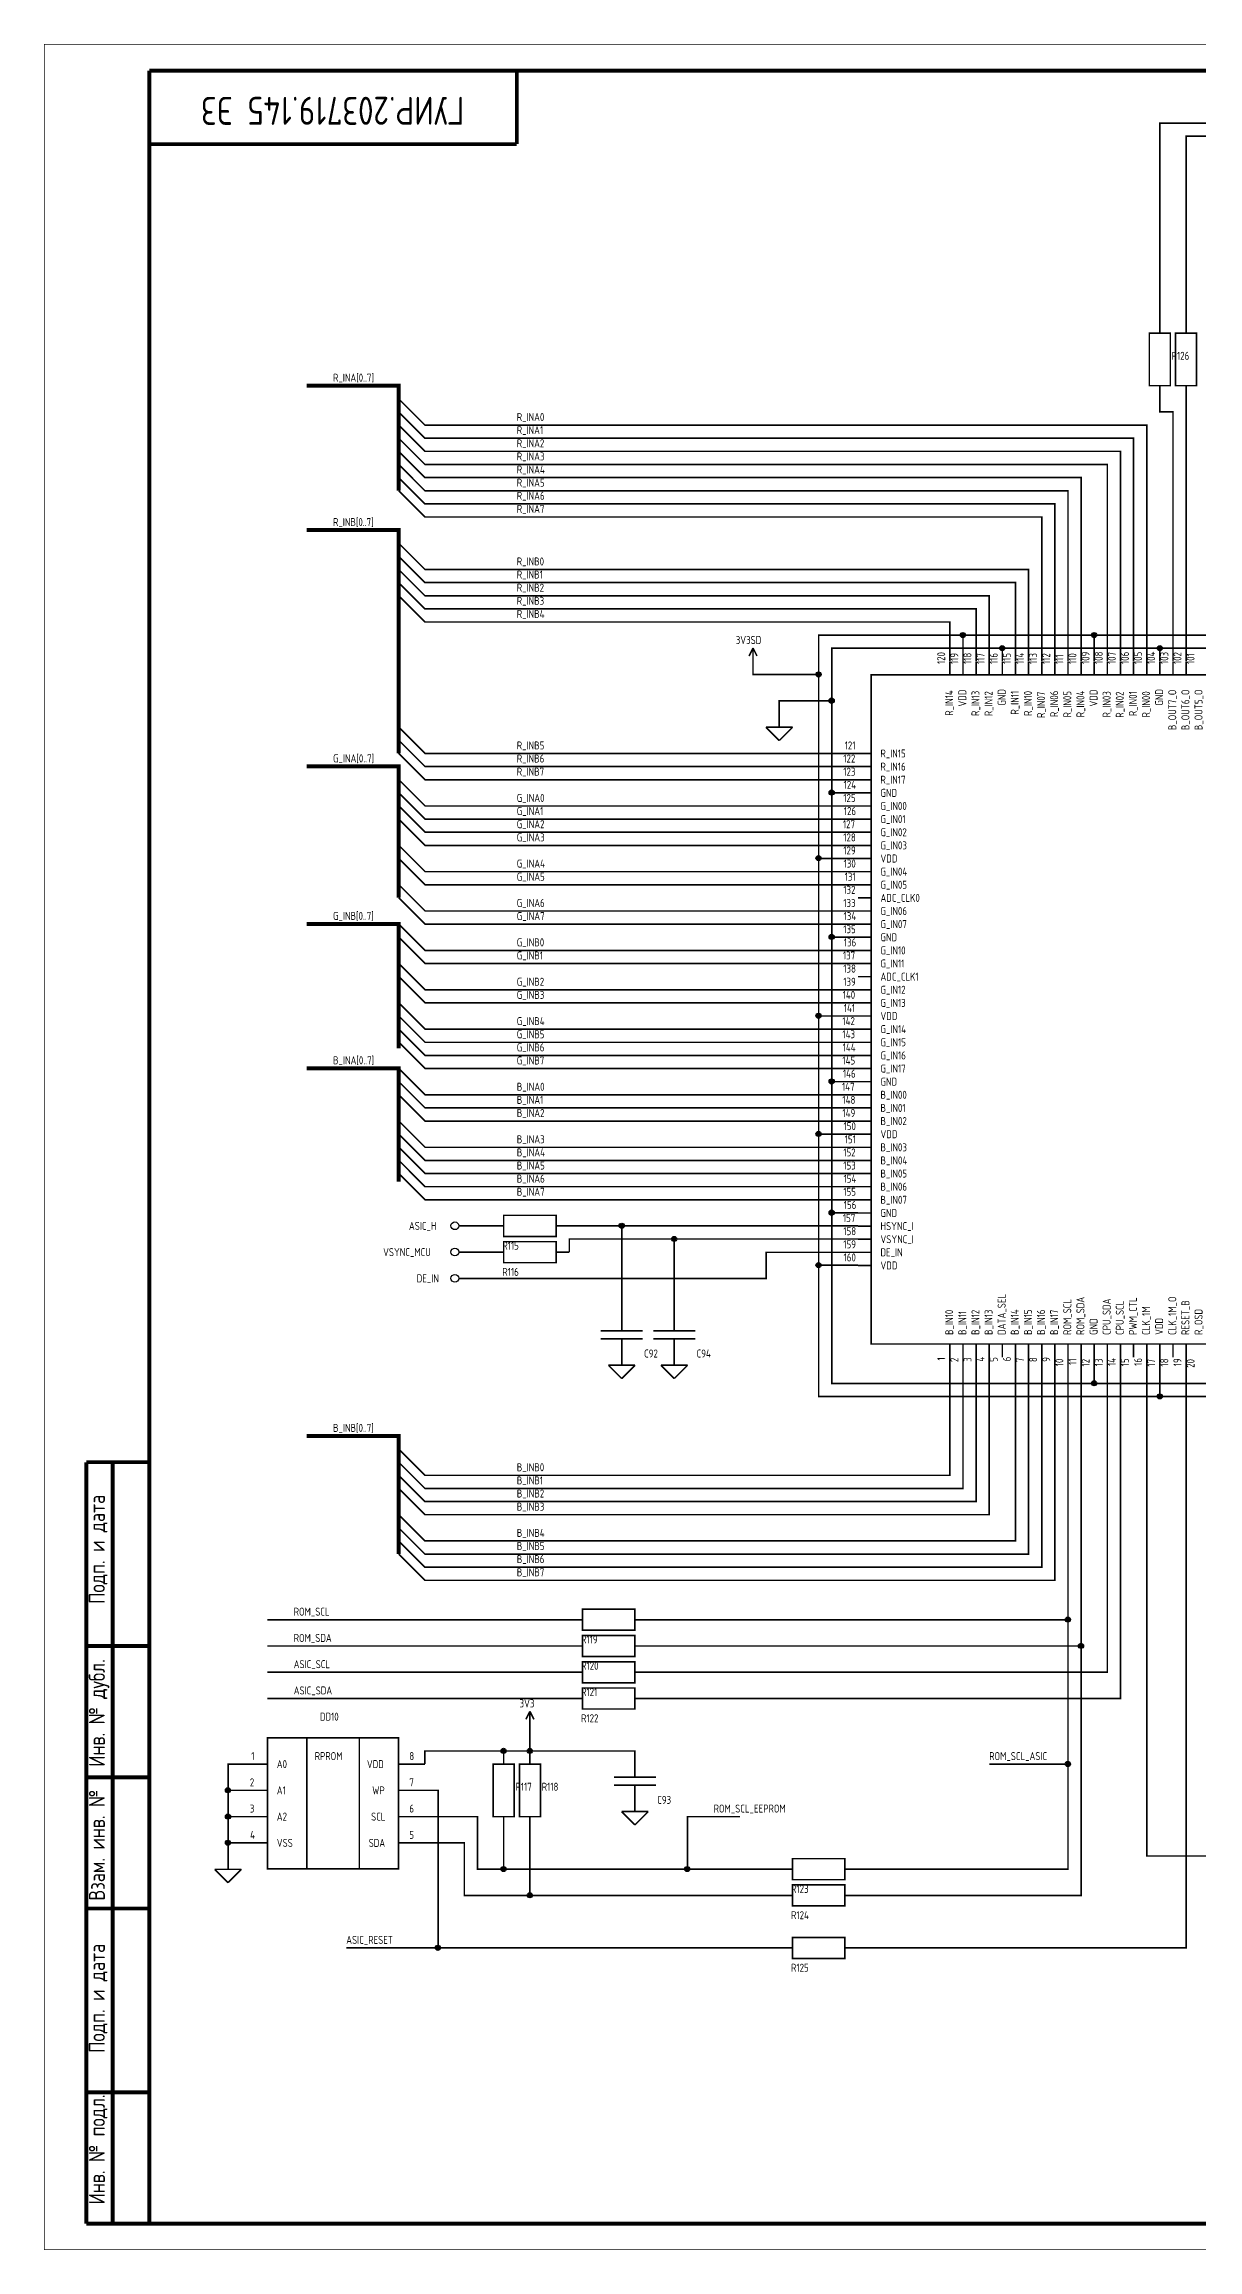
# Model space of a CAD drawing. Header units: millimetres. Extents: x 0 to 594, y 0 to 420.
# Drawn here: x 0 to 219.8, y 0 to 420 of the extents above; entities that cross this region are included whole.
import ezdxf

# ---------------------------------------------------------------- set-up
doc = ezdxf.new("R2010")
doc.units = ezdxf.units.MM
doc.layers.add('Sheet', color=7, linetype='Continuous')
doc.styles.get("Standard").update_dxf_attribs({"font": 'gost.TTF', "oblique": 15})

msp = doc.modelspace()

# ---------------------------------------------------------------- linework, layer by layer
at = {"layer": 'Sheet'}
for points, const_width in [([(0, 420), (593.96, 420), (593.96, 0.04), (0, 0.04), (0, 420)], 0.0991), ([(20, 415), (589, 415)], 0.749), ([(20, 415), (20, 5)], 0.749), ([(90, 401), (90, 415)], 0.749), ([(212.5, 367.5), (212.5, 405), (320, 405), (502.5, 405)], 0.3), ([(20, 401), (90, 401)], 0.749), ([(217.5, 367.5), (217.5, 402.5), (330, 402.5), (502.5, 402.5)], 0.3), ([(212.5, 365), (212.5, 367.5)], 0.3), ([(217.5, 365), (217.5, 367.5)], 0.3), ([(212.5, 365), (214.5, 365), (214.5, 355), (210.5, 355), (210.5, 365), (212.5, 365)], 0.3), ([(217.5, 365), (219.5, 365), (219.5, 355), (215.5, 355), (215.5, 365), (217.5, 365)], 0.3), ([(67.5, 335), (67.5, 355), (50, 355)], 0.749), ([(212.5, 355), (212.5, 352.5)], 0.3), ([(217.5, 355), (217.5, 352.5)], 0.3), ([(210, 302.46), (210, 347.5), (72.5, 347.5), (67.5, 352.5)], 0.3), ([(67.5, 350), (72.5, 345), (207.5, 345), (207.5, 302.5)], 0.3), ([(212.5, 352.5), (212.5, 350), (215, 350), (215, 302.5)], 0.3), ([(217.5, 352.5), (217.5, 302.5)], 0.3), ([(67.5, 347.5), (72.5, 342.5), (205, 342.5), (205, 302.5)], 0.3), ([(67.5, 345), (72.5, 340), (202.5, 340), (202.5, 302.5)], 0.3), ([(67.5, 342.5), (72.5, 337.5), (197.5, 337.5), (197.5, 302.5)], 0.3), ([(67.5, 340), (72.5, 335), (195, 335), (195, 302.5)], 0.3), ([(67.5, 337.5), (70, 335), (72.5, 332.5), (192.5, 332.5), (192.5, 302.5)], 0.3), ([(67.5, 335), (72.5, 330), (190, 330), (190, 302.5)], 0.3), ([(67.5, 285), (67.5, 327.5), (50, 327.5)], 0.749), ([(67.5, 325), (72.5, 320), (187.5, 320), (187.5, 302.5)], 0.3), ([(67.5, 322.5), (72.5, 317.5), (185, 317.5), (185, 302.5)], 0.3), ([(180, 302.46), (180, 315), (72.5, 315), (67.5, 320)], 0.3), ([(67.5, 317.5), (72.5, 312.5), (177.5, 312.5), (177.5, 302.5)], 0.3), ([(67.5, 315), (72.5, 310), (172.5, 310), (172.5, 302.5)], 0.3), ([(245, 307.5), (295, 307.5), (295, 277.5), (295, 252.5), (295, 225), (295, 200), (295, 197.5), (295, 162.5), (260, 162.5), (212.5, 162.5), (147.5, 162.5), (147.5, 187.5), (147.5, 212.5), (147.5, 235), (147.5, 265), (147.5, 300), (147.5, 307.5), (175, 307.5), (200, 307.5), (225, 307.5), (242.5, 307.5), (245, 307.5)], 0.3), ([(175, 307.5), (175, 302.46)], 0.3), ([(200, 307.5), (200, 302.5)], 0.3), ([(135, 305.04), (134.24, 303.52)], 0.3), ([(135, 305.04), (135.76, 303.52)], 0.3), ([(135, 302.5), (135, 305.04)], 0.3), ([(135, 302.5), (135, 300), (147.5, 300)], 0.3), ([(150, 197.5), (150, 165), (200, 165), (257.5, 165), (292.5, 165), (292.5, 192.5), (292.5, 205), (292.5, 212.5), (292.5, 237.5), (292.5, 262.5), (292.5, 265), (292.5, 305), (267.5, 305), (265, 305), (237.5, 305), (212.5, 305)], 0.3), ([(155, 197.5), (150, 197.5), (150, 222.5), (150, 250), (150, 277.5), (150, 295), (150, 305), (182.5, 305), (212.5, 305)], 0.3), ([(172.5, 299.96), (172.5, 302.46)], 0.3), ([(175, 299.96), (175, 302.46)], 0.3), ([(177.5, 299.96), (177.5, 302.46)], 0.3), ([(180, 299.96), (180, 302.46)], 0.3), ([(182.5, 305), (182.5, 302.5)], 0.3), ([(182.5, 299.96), (182.5, 302.46)], 0.3), ([(185, 299.96), (185, 302.46)], 0.3), ([(187.5, 299.96), (187.5, 302.46)], 0.3), ([(190, 299.96), (190, 302.46)], 0.3), ([(192.5, 299.96), (192.5, 302.46)], 0.3), ([(195, 299.96), (195, 302.46)], 0.3), ([(197.5, 299.96), (197.5, 302.46)], 0.3), ([(200, 299.96), (200, 302.46)], 0.3), ([(202.5, 299.96), (202.5, 302.46)], 0.3), ([(205, 299.96), (205, 302.46)], 0.3), ([(207.5, 299.96), (207.5, 302.46)], 0.3), ([(210, 299.96), (210, 302.46)], 0.3), ([(212.5, 305), (212.5, 302.5)], 0.3), ([(212.5, 299.96), (212.5, 302.46)], 0.3), ([(215, 299.96), (215, 302.46)], 0.3), ([(217.5, 299.96), (217.5, 302.46)], 0.3), ([(157.5, 299.96), (284.96, 299.96), (284.96, 172.5), (157.5, 172.5), (157.5, 299.96)], 0.3), ([(140, 292.5), (140, 295), (150, 295)], 0.3), ([(155, 284.96), (72.54, 284.96), (67.5, 290)], 0.3), ([(137.46, 289.96), (142.54, 289.96)], 0.3), ([(137.46, 289.96), (140, 287.42)], 0.3), ([(140, 292.5), (140, 289.96)], 0.3), ([(142.54, 289.96), (140, 287.42)], 0.3), ([(67.5, 287.5), (72.5, 282.5), (72.54, 282.46), (155, 282.46)], 0.3), ([(67.5, 257.5), (67.5, 282.5), (50, 282.5)], 0.749), ([(155, 279.96), (72.54, 279.96), (67.5, 285)], 0.3), ([(157.5, 284.96), (155, 284.96)], 0.3), ([(157.5, 282.46), (155, 282.46)], 0.3), ([(155, 274.96), (72.54, 274.96), (67.5, 280)], 0.3), ([(155, 272.46), (72.54, 272.46), (67.5, 277.5)], 0.3), ([(155, 277.46), (150.04, 277.46), (150, 277.5)], 0.3), ([(157.5, 279.96), (155, 279.96)], 0.3), ([(157.5, 277.46), (155, 277.46)], 0.3), ([(155, 269.96), (72.54, 269.96), (67.5, 275)], 0.3), ([(157.5, 274.96), (155, 274.96)], 0.3), ([(155, 267.46), (72.54, 267.46), (67.5, 272.5)], 0.3), ([(157.5, 272.46), (155, 272.46)], 0.3), ([(157.5, 269.96), (155, 269.96)], 0.3), ([(155, 262.46), (72.54, 262.46), (67.5, 267.5)], 0.3), ([(155, 259.96), (72.54, 259.96), (67.5, 265)], 0.3), ([(155, 264.96), (147.54, 264.96), (147.5, 265)], 0.3), ([(157.5, 267.46), (155, 267.46)], 0.3), ([(157.5, 264.96), (155, 264.96)], 0.3), ([(157.5, 262.46), (155, 262.46)], 0.3), ([(155, 254.96), (72.54, 254.96), (67.5, 260)], 0.3), ([(67.5, 257.5), (72.54, 252.46), (155, 252.46)], 0.3), ([(157.5, 259.96), (155, 259.96)], 0.3), ([(157.5, 257.46), (155, 257.46)], 0.3), ([(67.5, 228.82), (67.5, 252.5), (50, 252.5)], 0.749), ([(67.5, 252.5), (72.54, 247.46), (155, 247.46)], 0.3), ([(157.5, 254.96), (155, 254.96)], 0.3), ([(157.5, 252.46), (155, 252.46)], 0.3), ([(67.5, 250), (72.54, 244.96), (155, 244.96)], 0.3), ([(155, 249.96), (150.04, 249.96), (150, 250)], 0.3), ([(157.5, 249.96), (155, 249.96)], 0.3), ([(67.5, 245), (72.54, 239.96), (155, 239.96)], 0.3), ([(157.5, 247.46), (155, 247.46)], 0.3), ([(157.5, 244.96), (155, 244.96)], 0.3), ([(67.5, 242.5), (72.54, 237.46), (155, 237.46)], 0.3), ([(157.5, 242.46), (155, 242.46)], 0.3), ([(157.5, 239.96), (155, 239.96)], 0.3), ([(67.5, 237.5), (72.54, 232.46), (155, 232.46)], 0.3), ([(157.5, 237.46), (155, 237.46)], 0.3), ([(67.5, 235), (72.54, 229.96), (155, 229.96)], 0.3), ([(67.5, 232.5), (72.54, 227.46), (155, 227.46)], 0.3), ([(155, 234.96), (147.54, 234.96), (147.5, 235)], 0.3), ([(157.5, 234.96), (155, 234.96)], 0.3), ([(157.5, 232.46), (155, 232.46)], 0.3), ([(67.5, 230), (72.54, 224.96), (155, 224.96)], 0.3), ([(157.5, 229.96), (155, 229.96)], 0.3), ([(157.5, 227.46), (155, 227.46)], 0.3), ([(67.5, 203.42), (67.5, 225), (50, 225)], 0.749), ([(67.5, 225), (72.54, 219.96), (155, 219.96)], 0.3), ([(67.5, 222.5), (72.54, 217.46), (155, 217.46)], 0.3), ([(155, 222.46), (150.04, 222.46), (150, 222.5)], 0.3), ([(157.5, 224.96), (155, 224.96)], 0.3), ([(67.5, 220), (72.54, 214.96), (155, 214.96)], 0.3), ([(157.5, 222.46), (155, 222.46)], 0.3), ([(157.5, 219.96), (155, 219.96)], 0.3), ([(67.5, 215), (72.54, 209.96), (155, 209.96)], 0.3), ([(157.5, 217.46), (155, 217.46)], 0.3), ([(157.5, 214.96), (155, 214.96)], 0.3), ([(67.5, 212.5), (72.54, 207.46), (155, 207.46)], 0.3), ([(67.5, 210), (72.54, 204.96), (155, 204.96)], 0.3), ([(155, 212.46), (147.54, 212.46), (147.5, 212.5)], 0.3), ([(157.5, 212.46), (155, 212.46)], 0.3), ([(157.5, 209.96), (155, 209.96)], 0.3), ([(67.5, 207.5), (72.54, 202.46), (155, 202.46)], 0.3), ([(157.5, 207.46), (155, 207.46)], 0.3), ([(67.5, 205), (72.54, 199.96), (155, 199.96)], 0.3), ([(157.5, 204.96), (155, 204.96)], 0.3), ([(157.5, 202.46), (155, 202.46)], 0.3), ([(157.5, 199.96), (155, 199.96)], 0.3), ([(157.5, 197.46), (155, 197.46)], 0.3), ([(80, 195), (78.98, 195)], 0.3), ([(80, 195), (85, 195)], 0.3), ([(87.5, 195), (85, 195)], 0.3), ([(97.5, 195), (97.5, 193), (87.5, 193), (87.5, 197), (97.5, 197), (97.5, 195)], 0.3), ([(97.5, 195), (100, 195)], 0.3), ([(100, 195), (110, 195), (155, 195)], 0.3), ([(110, 177.5), (110, 195)], 0.3), ([(157.5, 194.96), (155, 194.96)], 0.3), ([(80, 190), (78.98, 190)], 0.3), ([(80, 190), (85, 190)], 0.3), ([(80, 185), (137.5, 185), (137.5, 189.96), (155, 189.96)], 0.3), ([(87.5, 190), (85, 190)], 0.3), ([(97.5, 190), (97.5, 188), (87.5, 188), (87.5, 192), (97.5, 192), (97.5, 190)], 0.3), ([(97.5, 190), (100, 190)], 0.3), ([(155, 192.5), (120, 192.5), (100, 192.5), (100, 190)], 0.3), ([(120, 177.5), (120, 192.5)], 0.3), ([(157.5, 192.46), (155, 192.46)], 0.3), ([(157.5, 189.96), (155, 189.96)], 0.3), ([(80, 185), (78.98, 185)], 0.3), ([(147.5, 187.5), (155, 187.5)], 0.3), ([(157.5, 187.46), (155, 187.46)], 0.3), ([(110, 175), (110, 177.5)], 0.3), ([(120, 175), (120, 177.5)], 0.3), ([(106, 175), (114, 175)], 0.3), ([(114, 173.5), (106, 173.5)], 0.3), ([(110, 173.5), (110, 171)], 0.3), ([(116, 175), (124, 175)], 0.3), ([(124, 173.5), (116, 173.5)], 0.3), ([(120, 173.5), (120, 171)], 0.3), ([(172.5, 172.46), (172.5, 169.96)], 0.3), ([(175, 172.46), (175, 169.96)], 0.3), ([(177.5, 172.46), (177.5, 169.96)], 0.3), ([(180, 172.46), (180, 169.96)], 0.3), ([(182.5, 172.46), (182.5, 169.96)], 0.3), ([(185, 172.46), (185, 169.96)], 0.3), ([(187.5, 172.46), (187.5, 169.96)], 0.3), ([(190, 172.46), (190, 169.96)], 0.3), ([(192.5, 172.46), (192.5, 169.96)], 0.3), ([(195, 172.46), (195, 169.96)], 0.3), ([(197.5, 172.46), (197.5, 169.96)], 0.3), ([(200, 172.46), (200, 169.96)], 0.3), ([(202.5, 172.46), (202.5, 169.96)], 0.3), ([(205, 172.46), (205, 169.96)], 0.3), ([(207.5, 172.46), (207.5, 169.96)], 0.3), ([(210, 172.46), (210, 169.96)], 0.3), ([(212.5, 172.46), (212.5, 169.96)], 0.3), ([(215, 172.46), (215, 169.96)], 0.3), ([(217.5, 172.46), (217.5, 169.96)], 0.3), ([(172.5, 169.96), (172.5, 147.5), (72.5, 147.5), (67.5, 152.5)], 0.3), ([(175, 169.96), (175, 145), (72.5, 145), (67.5, 150)], 0.3), ([(177.5, 169.96), (177.5, 142.5), (72.5, 142.5), (67.5, 147.5)], 0.3), ([(180, 169.96), (180, 140), (72.5, 140), (67.5, 145)], 0.3), ([(185, 169.96), (185, 135), (72.5, 135), (67.5, 140)], 0.3), ([(187.5, 169.96), (187.5, 132.5), (72.5, 132.5), (67.5, 137.5)], 0.3), ([(190, 169.96), (190, 130), (72.5, 130), (67.5, 135)], 0.3), ([(192.5, 169.96), (192.5, 127.5), (72.5, 127.5), (67.5, 132.5)], 0.3), ([(107.46, 168.46), (112.54, 168.46)], 0.3), ([(107.46, 168.46), (110, 165.92)], 0.3), ([(110, 171), (110, 168.46)], 0.3), ([(112.54, 168.46), (110, 165.92)], 0.3), ([(115, 105), (205, 105), (205, 169.96)], 0.3), ([(115, 110), (202.5, 110), (202.5, 169.96)], 0.3), ([(117.46, 168.46), (122.54, 168.46)], 0.3), ([(117.46, 168.46), (120, 165.92)], 0.3), ([(120, 171), (120, 168.46)], 0.3), ([(122.54, 168.46), (120, 165.92)], 0.3), ([(155, 57.5), (217.5, 57.5), (217.5, 169.96)], 0.3), ([(155, 67.5), (197.5, 67.5), (197.5, 115), (197.5, 169.96)], 0.3), ([(155, 72.5), (195, 72.5), (195, 92.5), (195, 120), (195, 169.96)], 0.3), ([(200, 165), (200, 169.96)], 0.3), ([(352.5, 75), (210, 75), (210, 169.96)], 0.3), ([(212.5, 162.5), (212.5, 169.96)], 0.3), ([(67.5, 132.5), (67.5, 155), (50, 155)], 0.749), ([(8, 5), (8, 150)], 0.749), ([(8, 150), (20, 150)], 0.749), ([(13, 150), (13, 5)], 0.749), ([(112.5, 120), (112.5, 118), (102.5, 118), (102.5, 122), (112.5, 122), (112.5, 120)], 0.3), ([(42.5, 120), (100, 120)], 0.3), ([(102.5, 120), (100, 120)], 0.3), ([(112.5, 120), (115, 120)], 0.3), ([(115, 120), (195, 120)], 0.3), ([(8, 115), (20, 115)], 0.749), ([(42.5, 115), (100, 115)], 0.3), ([(102.5, 115), (100, 115)], 0.3), ([(112.5, 115), (112.5, 113), (102.5, 113), (102.5, 117), (112.5, 117), (112.5, 115)], 0.3), ([(112.5, 115), (115, 115)], 0.3), ([(115, 115), (197.5, 115)], 0.3), ([(42.5, 110), (100, 110)], 0.3), ([(102.5, 110), (100, 110)], 0.3), ([(112.5, 110), (112.5, 108), (102.5, 108), (102.5, 112), (112.5, 112), (112.5, 110)], 0.3), ([(112.5, 110), (115, 110)], 0.3), ([(42.5, 105), (100, 105)], 0.3), ([(102.5, 105), (100, 105)], 0.3), ([(112.5, 105), (112.5, 103), (102.5, 103), (102.5, 107), (112.5, 107), (112.5, 105)], 0.3), ([(112.5, 105), (115, 105)], 0.3), ([(92.5, 102.54), (91.74, 101.02)], 0.3), ([(92.5, 102.54), (93.26, 101.02)], 0.3), ([(92.5, 100), (92.5, 102.54)], 0.3), ([(42.5, 97.5), (67.46, 97.5), (67.46, 72.54), (42.5, 72.54), (42.5, 97.5)], 0.3), ([(50, 97.5), (50, 72.5)], 0.3), ([(60, 72.5), (60, 97.5)], 0.3), ([(92.5, 95), (92.5, 100)], 0.3), ([(40, 92.5), (35, 92.5), (35, 87.5), (35, 82.5), (35, 77.5), (35, 75)], 0.3), ([(42.5, 92.5), (40, 92.5)], 0.3), ([(67.5, 92.5), (70, 92.5)], 0.3), ([(72.5, 92.5), (70, 92.5)], 0.3), ([(72.5, 92.5), (72.5, 95), (87.5, 95), (92.5, 95), (112.5, 95), (112.5, 92.5)], 0.3), ([(87.5, 92.5), (89.5, 92.5), (89.5, 82.5), (85.5, 82.5), (85.5, 92.5), (87.5, 92.5)], 0.3), ([(87.5, 92.5), (87.5, 95)], 0.3), ([(92.5, 92.5), (94.5, 92.5), (94.5, 82.5), (90.5, 82.5), (90.5, 92.5), (92.5, 92.5)], 0.3), ([(92.5, 92.5), (92.5, 95)], 0.3), ([(112.5, 90), (112.5, 92.5)], 0.3), ([(195, 92.5), (180, 92.5)], 0.3), ([(20, 90), (8, 90)], 0.749), ([(108.5, 90), (116.5, 90)], 0.3), ([(116.5, 88.5), (108.5, 88.5)], 0.3), ([(112.5, 88.5), (112.5, 86)], 0.3), ([(40, 87.5), (35, 87.5)], 0.3), ([(42.5, 87.5), (40, 87.5)], 0.3), ([(67.5, 87.5), (70, 87.5)], 0.3), ([(70, 87.5), (75, 87.5), (75, 57.5)], 0.3), ([(112.5, 86), (112.5, 83.46)], 0.3), ([(40, 82.5), (35, 82.5)], 0.3), ([(42.5, 82.5), (40, 82.5)], 0.3), ([(67.5, 82.5), (70, 82.5)], 0.3), ([(122.5, 72.5), (87.5, 72.5), (82.5, 72.5), (82.5, 82.5), (70, 82.5)], 0.3), ([(87.5, 82.5), (87.5, 80)], 0.3), ([(87.5, 80), (87.5, 72.5)], 0.3), ([(92.5, 82.5), (92.5, 80)], 0.3), ([(92.5, 80), (92.5, 67.5)], 0.3), ([(109.96, 83.46), (115.04, 83.46)], 0.3), ([(109.96, 83.46), (112.5, 80.92)], 0.3), ([(115.04, 83.46), (112.5, 80.92)], 0.3), ([(132.5, 82.5), (122.5, 82.5), (122.5, 72.5), (140, 72.5)], 0.3), ([(40, 77.5), (35, 77.5)], 0.3), ([(42.5, 77.5), (40, 77.5)], 0.3), ([(67.5, 77.5), (70, 77.5)], 0.3), ([(140, 67.5), (92.5, 67.5), (80, 67.5), (80, 77.5), (70, 77.5)], 0.3), ([(32.46, 72.46), (37.54, 72.46)], 0.3), ([(32.46, 72.46), (35, 69.92)], 0.3), ([(35, 75), (35, 72.46)], 0.3), ([(37.54, 72.46), (35, 69.92)], 0.3), ([(142.5, 72.5), (140, 72.5)], 0.3), ([(152.5, 72.5), (152.5, 70.5), (142.5, 70.5), (142.5, 74.5), (152.5, 74.5), (152.5, 72.5)], 0.3), ([(152.5, 72.5), (155, 72.5)], 0.3), ([(142.5, 67.5), (140, 67.5)], 0.3), ([(152.5, 67.5), (152.5, 65.5), (142.5, 65.5), (142.5, 69.5), (152.5, 69.5), (152.5, 67.5)], 0.3), ([(152.5, 67.5), (155, 67.5)], 0.3), ([(8, 65), (20, 65)], 0.749), ([(152.5, 57.5), (152.5, 55.5), (142.5, 55.5), (142.5, 59.5), (152.5, 59.5), (152.5, 57.5)], 0.3), ([(140, 57.5), (75, 57.5), (57.5, 57.5)], 0.3), ([(142.5, 57.5), (140, 57.5)], 0.3), ([(152.5, 57.5), (155, 57.5)], 0.3), ([(20, 30), (8, 30)], 0.749), ([(589, 5), (8, 5)], 0.749), ([(20, 5), (8, 5)], 0.749)]:
    msp.add_lwpolyline(points, dxfattribs=dict(at, const_width=const_width))
at = {"layer": 'Sheet', "const_width": 0.508}
for points in [[(174.75, 307.5, 1), (175.25, 307.5, 1)], [(199.75, 307.5, 1), (200.25, 307.5, 1)], [(182.25, 305, 1), (182.75, 305, 1)], [(212.25, 305, 1), (212.75, 305, 1)], [(147.25, 300, 1), (147.75, 300, 1)], [(149.75, 295, 1), (150.25, 295, 1)], [(149.75, 277.5, 1), (150.25, 277.5, 1)], [(147.25, 265, 1), (147.75, 265, 1)], [(149.75, 250, 1), (150.25, 250, 1)], [(147.25, 235, 1), (147.75, 235, 1)], [(149.75, 222.5, 1), (150.25, 222.5, 1)], [(147.25, 212.5, 1), (147.75, 212.5, 1)], [(149.75, 197.5, 1), (150.25, 197.5, 1)], [(109.75, 195, 1), (110.25, 195, 1)], [(119.75, 192.5, 1), (120.25, 192.5, 1)], [(147.25, 187.5, 1), (147.75, 187.5, 1)], [(199.75, 165, 1), (200.25, 165, 1)], [(212.25, 162.5, 1), (212.75, 162.5, 1)], [(194.75, 120, 1), (195.25, 120, 1)], [(197.25, 115, 1), (197.75, 115, 1)], [(87.25, 95, 1), (87.75, 95, 1)], [(92.25, 95, 1), (92.75, 95, 1)], [(194.75, 92.5, 1), (195.25, 92.5, 1)], [(34.75, 87.5, 1), (35.25, 87.5, 1)], [(34.75, 82.5, 1), (35.25, 82.5, 1)], [(34.75, 77.5, 1), (35.25, 77.5, 1)], [(87.25, 72.5, 1), (87.75, 72.5, 1)], [(122.25, 72.5, 1), (122.75, 72.5, 1)], [(92.25, 67.5, 1), (92.75, 67.5, 1)], [(74.75, 57.5, 1), (75.25, 57.5, 1)]]:
    msp.add_lwpolyline(points, format="xyb", close=True, dxfattribs=at)
at = {"layer": 'Sheet'}
for centre, radius in [((182.48, 305.02), 0.488), ((182.48, 305.02), 0.488), ((182.48, 305.02), 0.488), ((182.48, 305.02), 0.488), ((147.48, 300.02), 0.486), ((147.48, 300.02), 0.486), ((147.48, 300.02), 0.486), ((147.48, 300.02), 0.486), ((147.48, 265.02), 0.486), ((147.48, 265.02), 0.486), ((147.48, 265.02), 0.486), ((147.48, 265.02), 0.486), ((147.48, 235.02), 0.486), ((147.48, 235.02), 0.486), ((147.48, 235.02), 0.486), ((147.48, 235.02), 0.486), ((147.48, 212.52), 0.486), ((147.48, 212.52), 0.486), ((147.48, 212.52), 0.486), ((147.48, 212.52), 0.486), ((109.98, 195.02), 0.486), ((109.98, 195.02), 0.486), ((109.98, 195.02), 0.486), ((109.98, 195.02), 0.486), ((199.98, 165.02), 0.486), ((199.98, 165.02), 0.486), ((199.98, 165.02), 0.486), ((199.98, 165.02), 0.486), ((212.48, 162.52), 0.486), ((212.48, 162.52), 0.486), ((212.48, 162.52), 0.486), ((212.48, 162.52), 0.486), ((34.98, 87.52), 0.486), ((34.98, 87.52), 0.486), ((34.98, 87.52), 0.486), ((34.98, 87.52), 0.486), ((34.98, 77.52), 0.486), ((34.98, 77.52), 0.486), ((34.98, 77.52), 0.486), ((34.98, 77.52), 0.486), ((92.48, 67.52), 0.486), ((92.48, 67.52), 0.486), ((92.48, 67.52), 0.486), ((92.48, 67.52), 0.486)]:
    msp.add_circle(centre, radius, dxfattribs=at)
for centre, major_axis, ratio in [((174.98, 307.52), (0.486, 0), 0.99999), ((174.98, 307.52), (0.486, 0), 0.99999), ((174.98, 307.52), (0.486, 0), 0.99999), ((174.98, 307.52), (0.486, 0), 0.99999), ((199.98, 307.52), (0.486, 0), 0.99999), ((199.98, 307.52), (0.486, 0), 0.99999), ((199.98, 307.52), (0.486, 0), 0.99999), ((199.98, 307.52), (0.486, 0), 0.99999), ((212.48, 305.02), (0, 0.488), 0.997292), ((212.48, 305.02), (0, 0.488), 0.997292), ((212.48, 305.02), (0, 0.488), 0.997292), ((212.48, 305.02), (0, 0.488), 0.997292), ((212.48, 305.02), (0, 0.488), 0.997292), ((212.48, 305.02), (0, 0.488), 0.997292), ((149.98, 295.02), (0.488, 0), 0.99999), ((149.98, 295.02), (0.488, 0), 0.99999), ((149.98, 295.02), (0.488, 0), 0.99999), ((149.98, 295.02), (0.488, 0), 0.99999), ((149.98, 277.52), (0.488, 0), 0.997281), ((149.98, 277.52), (0.488, 0), 0.997281), ((149.98, 277.52), (0.488, 0), 0.997281), ((149.98, 277.52), (0.488, 0), 0.997281), ((149.98, 250.02), (0.488, 0), 0.997281), ((149.98, 250.02), (0.488, 0), 0.997281), ((149.98, 250.02), (0.488, 0), 0.997281), ((149.98, 250.02), (0.488, 0), 0.997281), ((149.98, 222.52), (0.488, 0), 0.997281), ((149.98, 222.52), (0.488, 0), 0.997281), ((149.98, 222.52), (0.488, 0), 0.997281), ((149.98, 222.52), (0.488, 0), 0.997281), ((149.98, 197.52), (0.488, 0), 0.997281), ((149.98, 197.52), (0.488, 0), 0.997281), ((149.98, 197.52), (0.488, 0), 0.997281), ((149.98, 197.52), (0.488, 0), 0.997281), ((78.2, 195.02), (0, 0.741), 0.999997), ((78.2, 190.02), (0, 0.741), 0.999997), ((119.98, 192.52), (0.488, 0), 0.99726), ((119.98, 192.52), (0.488, 0), 0.99726), ((119.98, 192.52), (0.488, 0), 0.99726), ((119.98, 192.52), (0.488, 0), 0.99726), ((78.2, 185.02), (0.741, 0), 0.99999), ((147.48, 187.52), (0, 0.488), 0.997292), ((147.48, 187.52), (0, 0.488), 0.997292), ((147.48, 187.52), (0, 0.488), 0.997292), ((147.48, 187.52), (0, 0.488), 0.997292), ((194.98, 120.02), (0.488, 0), 0.99725), ((194.98, 120.02), (0.488, 0), 0.99725), ((194.98, 120.02), (0.488, 0), 0.99725), ((194.98, 120.02), (0.488, 0), 0.99725), ((197.48, 115.02), (0, 0.488), 0.997292), ((197.48, 115.02), (0, 0.488), 0.997292), ((197.48, 115.02), (0, 0.488), 0.997292), ((197.48, 115.02), (0, 0.488), 0.997292), ((87.48, 95.02), (0.488, 0), 0.99999), ((87.48, 95.02), (0.488, 0), 0.99999), ((87.48, 95.02), (0.488, 0), 0.99999), ((87.48, 95.02), (0.488, 0), 0.99999), ((87.48, 95.02), (0.488, 0), 0.99999), ((92.48, 95.02), (0, 0.488), 0.997292), ((92.48, 95.02), (0, 0.488), 0.997292), ((92.48, 95.02), (0, 0.488), 0.997292), ((92.48, 95.02), (0, 0.488), 0.997292), ((92.48, 95.02), (0, 0.488), 0.997292), ((92.48, 95.02), (0, 0.488), 0.997292), ((92.48, 95.02), (0, 0.488), 0.997292), ((194.98, 92.52), (0.488, 0), 0.997271), ((194.98, 92.52), (0.488, 0), 0.997271), ((194.98, 92.52), (0.488, 0), 0.997271), ((194.98, 92.52), (0.488, 0), 0.997271), ((34.98, 82.52), (0, 0.488), 0.997292), ((34.98, 82.52), (0, 0.488), 0.997292), ((34.98, 82.52), (0, 0.488), 0.997292), ((34.98, 82.52), (0, 0.488), 0.997292), ((87.48, 72.52), (0, 0.488), 0.999969), ((87.48, 72.52), (0, 0.488), 0.999969), ((87.48, 72.52), (0, 0.488), 0.999969), ((87.48, 72.52), (0, 0.488), 0.999969), ((122.48, 72.52), (0, 0.488), 0.99725), ((122.48, 72.52), (0, 0.488), 0.99725), ((122.48, 72.52), (0, 0.488), 0.99725), ((122.48, 72.52), (0, 0.488), 0.99725), ((74.98, 57.52), (0.488, 0), 0.997281), ((74.98, 57.52), (0.488, 0), 0.997281), ((74.98, 57.52), (0.488, 0), 0.997281), ((74.98, 57.52), (0.488, 0), 0.997281)]:
    msp.add_ellipse(centre, major_axis=major_axis, ratio=ratio, dxfattribs=at)

# ---------------------------------------------------------------- texts
for s, height, rotation, p in [('ГУИР.203719.145 Э3', 5.334, 180, (80.02, 410.02)), ('120', 1.524, 90, (171.61, 301.99)), ('119', 1.524, 90, (174.11, 301.99)), ('118', 1.524, 90, (176.61, 301.99)), ('117', 1.524, 90, (179.11, 301.99)), ('116', 1.524, 90, (181.61, 301.99)), ('115', 1.524, 90, (184.11, 301.99)), ('114', 1.524, 90, (186.61, 301.99)), ('113', 1.524, 90, (189.11, 301.99)), ('112', 1.524, 90, (191.61, 301.99)), ('111', 1.524, 90, (194.11, 301.99)), ('110', 1.524, 90, (196.61, 301.99)), ('109', 1.524, 90, (199.11, 301.99)), ('108', 1.524, 90, (201.61, 301.99)), ('107', 1.524, 90, (204.11, 301.99)), ('106', 1.524, 90, (206.61, 301.99)), ('105', 1.524, 90, (209.11, 301.99)), ('104', 1.524, 90, (211.61, 301.99)), ('103', 1.524, 90, (214.11, 301.99)), ('102', 1.524, 90, (216.61, 301.99)), ('101', 1.524, 90, (219.11, 301.99)), ('R_IN14', 1.524, 90, (173.13, 292.16)), ('VDD', 1.524, 90, (175.63, 293.9)), ('R_IN13', 1.524, 90, (178.13, 292.12)), ('R_IN12', 1.524, 90, (180.63, 292.07)), ('GND', 1.524, 90, (183.13, 294.07)), ('R_IN11', 1.524, 90, (185.63, 292.37)), ('R_IN10', 1.524, 90, (188.13, 292.12)), ('R_IN07', 1.524, 90, (190.63, 291.73)), ('R_IN06', 1.524, 90, (193.13, 291.9)), ('R_IN05', 1.524, 90, (195.63, 291.82)), ('R_IN04', 1.524, 90, (198.13, 291.86)), ('VDD', 1.524, 90, (200.63, 293.9)), ('R_IN03', 1.524, 90, (203.13, 291.82)), ('R_IN02', 1.524, 90, (205.63, 291.78)), ('R_IN01', 1.524, 90, (208.13, 292.07)), ('R_IN00', 1.524, 90, (210.63, 291.82)), ('GND', 1.524, 90, (213.13, 294.07)), ('B_OUT7_O', 1.524, 90, (215.63, 289.4)), ('B_OUT6_O', 1.524, 90, (218.13, 289.4)), ('B_OUT5_O', 1.524, 90, (220.63, 289.4)), ('DATA_SEL', 1.524, 90, (183.13, 174.24)), ('ROM_SCL', 1.524, 90, (195.63, 174.24)), ('ROM_SDA', 1.524, 90, (198.13, 174.24)), ('CPU_SDA', 1.524, 90, (203.13, 174.24)), ('CPU_SCL', 1.524, 90, (205.63, 174.24)), ('PWM_CTL', 1.524, 90, (208.13, 174.24)), ('CLK_1M_O', 1.524, 90, (215.63, 174.24)), ('RESET_B', 1.524, 90, (218.13, 174.24)), ('B_IN10', 1.524, 90, (173.13, 174.24)), ('B_IN11', 1.524, 90, (175.63, 174.24)), ('B_IN12', 1.524, 90, (178.13, 174.24)), ('B_IN13', 1.524, 90, (180.63, 174.24)), ('B_IN14', 1.524, 90, (185.63, 174.24)), ('B_IN15', 1.524, 90, (188.13, 174.24)), ('B_IN16', 1.524, 90, (190.63, 174.24)), ('B_IN17', 1.524, 90, (193.13, 174.24)), ('GND', 1.524, 90, (200.63, 174.24)), ('CLK_1M', 1.524, 90, (210.63, 174.24)), ('VDD', 1.524, 90, (213.13, 174.24)), ('R_OSD', 1.524, 90, (220.63, 174.24)), ('1', 1.52, 90, (171.61, 169.37)), ('2', 1.52, 90, (174.11, 169.07)), ('3', 1.52, 90, (176.61, 169.11)), ('4', 1.52, 90, (179.11, 169.16)), ('5', 1.52, 90, (181.61, 169.11)), ('6', 1.52, 90, (184.11, 169.2)), ('7', 1.52, 90, (186.61, 169.03)), ('8', 1.52, 90, (189.11, 169.07)), ('9', 1.52, 90, (191.61, 169.11)), ('10', 1.524, 90, (194.11, 168.27)), ('11', 1.524, 90, (196.61, 168.52)), ('12', 1.524, 90, (199.11, 168.22)), ('13', 1.524, 90, (201.61, 168.27)), ('14', 1.524, 90, (204.11, 168.31)), ('15', 1.524, 90, (206.61, 168.27)), ('16', 1.524, 90, (209.11, 168.35)), ('17', 1.524, 90, (211.61, 168.18)), ('18', 1.524, 90, (214.11, 168.22)), ('19', 1.524, 90, (216.61, 168.27)), ('20', 1.524, 90, (219.11, 167.97)), ('Подп. и дата', 3.048, 90, (11.53, 123)), ('Инв. № дубл.', 3.048, 90, (11.53, 92)), ('Взам. инв. №', 3.048, 90, (11.53, 66.5)), ('Подп. и дата', 3.048, 90, (11.53, 37.5)), ('Инв. № подл.', 3.048, 90, (11.53, 8.66))]:
    msp.add_text(s, height=height, rotation=rotation, dxfattribs=at).set_placement(p)
for s, height, p in [('R126', 1.524, (214.75, 359.93)), ('R_INA[0..7]', 1.524, (55, 355.77)), ('R_INA0', 1.524, (90, 348.27)), ('R_INA1', 1.524, (90, 345.77)), ('R_INA2', 1.524, (90, 343.27)), ('R_INA3', 1.524, (90, 340.77)), ('R_INA4', 1.524, (90, 338.27)), ('R_INA5', 1.524, (90, 335.77)), ('R_INA6', 1.524, (90, 333.27)), ('R_INA7', 1.524, (90, 330.77)), ('R_INB[0..7]', 1.524, (55, 328.27)), ('R_INB0', 1.524, (90, 320.77)), ('R_INB1', 1.524, (90, 318.27)), ('R_INB2', 1.524, (90, 315.77)), ('R_INB3', 1.524, (90, 313.27)), ('R_INB4', 1.524, (90, 310.77)), ('3V3SD', 1.524, (131.71, 305.81)), ('R_INB5', 1.524, (90, 285.73)), ('121', 1.524, (152.46, 285.73)), ('R_IN15', 1.524, (159.28, 284.2)), ('G_INA[0..7]', 1.524, (55, 283.27)), ('R_INB6', 1.524, (90, 283.23)), ('R_INB7', 1.524, (90, 280.73)), ('122', 1.524, (152.2, 283.23)), ('123', 1.524, (152.2, 280.73)), ('R_IN16', 1.524, (159.28, 281.7)), ('G_INA0', 1.524, (90, 275.73)), ('125', 1.524, (152.2, 275.73)), ('124', 1.524, (152.25, 278.23)), ('R_IN17', 1.524, (159.28, 279.2)), ('GND', 1.524, (159.28, 276.7)), ('G_INA1', 1.524, (90, 273.23)), ('126', 1.524, (152.29, 273.23)), ('G_IN00', 1.524, (159.28, 274.2)), ('G_IN01', 1.524, (159.28, 271.7)), ('G_INA2', 1.524, (90, 270.73)), ('G_INA3', 1.524, (90, 268.23)), ('127', 1.524, (152.12, 270.73)), ('128', 1.524, (152.2, 268.23)), ('G_IN02', 1.524, (159.28, 269.2)), ('G_INA4', 1.524, (90, 263.23)), ('129', 1.524, (152.2, 265.73)), ('130', 1.524, (152.25, 263.23)), ('VDD', 1.524, (159.28, 264.2)), ('G_IN03', 1.524, (159.28, 266.7)), ('G_INA5', 1.524, (90, 260.73)), ('131', 1.524, (152.46, 260.73)), ('G_IN04', 1.524, (159.28, 261.7)), ('G_IN05', 1.524, (159.28, 259.2)), ('G_INA6', 1.524, (90, 255.73)), ('132', 1.524, (152.2, 258.23)), ('133', 1.524, (152.2, 255.73)), ('ADC_CLK0', 1.524, (159.28, 256.7)), ('G_INB[0..7]', 1.524, (55, 253.27)), ('G_INA7', 1.524, (90, 253.23)), ('135', 1.524, (152.2, 250.73)), ('134', 1.524, (152.25, 253.23)), ('G_IN06', 1.524, (159.28, 254.2)), ('G_IN07', 1.524, (159.28, 251.7)), ('G_INB0', 1.524, (90, 248.23)), ('136', 1.524, (152.29, 248.23)), ('GND', 1.524, (159.28, 249.2)), ('G_IN10', 1.524, (159.28, 246.7)), ('G_INB1', 1.524, (90, 245.73)), ('137', 1.524, (152.12, 245.73)), ('138', 1.524, (152.2, 243.23)), ('G_IN11', 1.524, (159.28, 244.2)), ('G_INB2', 1.524, (90, 240.73)), ('G_INB3', 1.524, (90, 238.23)), ('140', 1.524, (152.08, 238.23)), ('139', 1.524, (152.2, 240.73)), ('ADC_CLK1', 1.524, (159.28, 241.7)), ('G_IN12', 1.524, (159.28, 239.2)), ('141', 1.524, (152.29, 235.73)), ('VDD', 1.524, (159.28, 234.2)), ('G_IN13', 1.524, (159.28, 236.7)), ('G_INB4', 1.524, (90, 233.23)), ('G_INB5', 1.524, (90, 230.73)), ('142', 1.524, (152.03, 233.23)), ('143', 1.524, (152.03, 230.73)), ('G_IN14', 1.524, (159.28, 231.7)), ('B_INA[0..7]', 1.524, (55, 225.77)), ('G_INB6', 1.524, (90, 228.23)), ('G_INB7', 1.524, (90, 225.73)), ('145', 1.524, (152.03, 225.73)), ('144', 1.524, (152.08, 228.23)), ('G_IN15', 1.524, (159.28, 229.2)), ('G_IN16', 1.524, (159.28, 226.7)), ('146', 1.524, (152.12, 223.23)), ('G_IN17', 1.524, (159.28, 224.2)), ('GND', 1.524, (159.28, 221.7)), ('B_INA0', 1.524, (90, 220.73)), ('B_INA1', 1.524, (90, 218.23)), ('147', 1.524, (151.95, 220.73)), ('148', 1.524, (152.03, 218.23)), ('B_IN00', 1.524, (159.28, 219.2)), ('B_INA2', 1.524, (90, 215.73)), ('149', 1.524, (152.03, 215.73)), ('150', 1.524, (152.25, 213.23)), ('B_IN01', 1.524, (159.28, 216.7)), ('B_IN02', 1.524, (159.28, 214.2)), ('B_INA3', 1.524, (90, 210.73)), ('151', 1.524, (152.46, 210.73)), ('VDD', 1.524, (159.28, 211.7)), ('B_IN03', 1.524, (159.28, 209.2)), ('B_INA4', 1.524, (90, 208.23)), ('B_INA5', 1.524, (90, 205.73)), ('152', 1.524, (152.2, 208.23)), ('153', 1.524, (152.2, 205.73)), ('B_IN04', 1.524, (159.28, 206.7)), ('B_INA6', 1.524, (90, 203.23)), ('B_INA7', 1.524, (90, 200.73)), ('155', 1.524, (152.2, 200.73)), ('154', 1.524, (152.25, 203.23)), ('B_IN05', 1.524, (159.28, 204.2)), ('B_IN06', 1.524, (159.28, 201.7)), ('156', 1.524, (152.29, 198.23)), ('B_IN07', 1.524, (159.28, 199.2)), ('GND', 1.524, (159.28, 196.7)), ('ASIC_H', 1.524, (69.45, 194.24)), ('157', 1.524, (152.12, 195.73)), ('158', 1.524, (152.2, 193.23)), ('VSYNC_I', 1.524, (159.28, 191.7)), ('HSYNC_I', 1.524, (159.28, 194.2)), ('VSYNC_MCU', 1.524, (64.53, 189.24)), ('R115', 1.524, (87.25, 190.47)), ('159', 1.524, (152.2, 190.73)), ('160', 1.524, (152.25, 188.23)), ('DE_IN', 1.524, (159.28, 189.2)), ('DE_IN', 1.524, (70.93, 184.24)), ('R116', 1.524, (87.25, 185.47)), ('VDD', 1.524, (159.28, 186.7)), ('C92', 1.524, (114.25, 169.93)), ('C94', 1.524, (124.25, 169.93)), ('B_INB[0..7]', 1.524, (55, 155.77)), ('B_INB0', 1.524, (90, 148.27)), ('B_INB1', 1.524, (90, 145.77)), ('B_INB2', 1.524, (90, 143.27)), ('B_INB3', 1.524, (90, 140.77)), ('B_INB4', 1.524, (90, 135.77)), ('B_INB5', 1.524, (90, 133.27)), ('B_INB6', 1.524, (90, 130.77)), ('B_INB7', 1.524, (90, 128.27)), ('ROM_SCL', 1.524, (47.5, 120.77)), ('ROM_SDA', 1.524, (47.5, 115.77)), ('R119', 1.524, (102.25, 115.47)), ('ASIC_SCL', 1.524, (47.5, 110.77)), ('R120', 1.524, (102.25, 110.47)), ('ASIC_SDA', 1.524, (47.5, 105.77)), ('R121', 1.524, (102.25, 105.47)), ('DD10', 1.524, (52.5, 100.77)), ('3V3', 1.524, (90.53, 103.31)), ('R122', 1.524, (102.25, 100.47)), ('1', 1.52, (39.41, 93.27)), ('A0', 1.524, (44.28, 91.74)), ('RPROM', 1.524, (51.5, 93.27)), ('VDD', 1.524, (61.44, 91.74)), ('8', 1.52, (69.53, 93.27)), ('ROM_SCL_ASIC', 1.524, (180, 93.27)), ('2', 1.52, (39.15, 88.27)), ('A1', 1.524, (44.28, 86.74)), ('WP', 1.524, (62.46, 86.74)), ('7', 1.52, (69.53, 88.27)), ('R117', 1.524, (89.75, 87.43)), ('R118', 1.524, (94.75, 87.43)), ('3', 1.52, (39.15, 83.27)), ('6', 1.52, (69.53, 83.27)), ('C93', 1.524, (116.75, 84.93)), ('ROM_SCL_EEPROM', 1.524, (127.5, 83.27)), ('A2', 1.524, (44.28, 81.74)), ('SCL', 1.524, (62.24, 81.74)), ('4', 1.52, (39.2, 78.27)), ('VSS', 1.524, (44.28, 76.74)), ('SDA', 1.524, (61.78, 76.74)), ('5', 1.52, (69.53, 78.27)), ('R123', 1.524, (142.25, 67.97)), ('R124', 1.524, (142.25, 62.97)), ('ASIC_RESET', 1.524, (57.5, 58.27)), ('R125', 1.524, (142.25, 52.97))]:
    msp.add_text(s, height=height, dxfattribs=at).set_placement(p)

doc.saveas('drawing.dxf')
